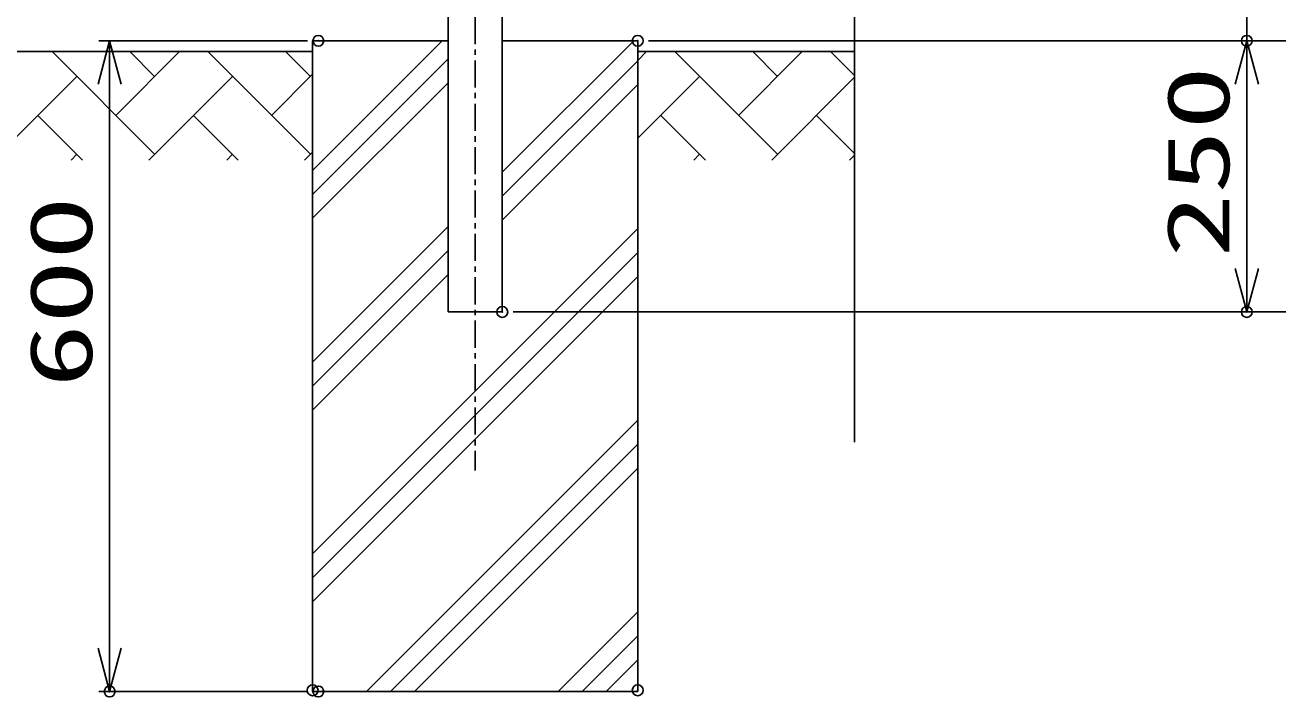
# Model space of a CAD drawing. Units: millimetres, scale not verified. Extents: x -4455 to 4455, y -3150 to 3150.
# Drawn here: x 2197 to 3354, y -1467 to -848 of the extents above; entities that cross this region are included whole.
import ezdxf
from ezdxf.enums import TextEntityAlignment as Align

# ---------------------------------------------------------------- set-up
doc = ezdxf.new("R2010")
doc.units = ezdxf.units.MM
doc.header["$LTSCALE"] = 20
doc.header["$PDMODE"] = 32
doc.header["$PDSIZE"] = 10
doc.linetypes.add('USER1', pattern=[2, 1.25, -0.25, 0.25, -0.25])
for name, color, linetype, lineweight in [('0-4_外形線', 7, 'Continuous', 25), ('0-5_寸法線', 4, 'Continuous', 25), ('0-6_寸法', 4, 'Continuous', 25), ('0-8_EXTCNT-L', 4, 'Continuous', 25), ('0-9_LAYER04', 1, 'USER1', 25), ('0-F_ハッチング', 4, 'Continuous', 25)]:
    doc.layers.add(name, color=color, linetype=linetype, lineweight=lineweight)
doc.layers.add('0-7_DEFPOINTS', color=7, linetype='Continuous')
doc.styles.add('ＭＳ ゴシック', font='')
doc.styles.get('ＭＳ ゴシック').set_extended_font_data('MS Gothic')

# ---------------------------------------------------------------- blocks, each defined once
blk = doc.blocks.new('_Open30')
at = {"layer": '0-6_寸法'}
blk.add_line((0, 0), (-20, 0), dxfattribs=at)
blk.add_lwpolyline([(-20, 5.36), (0, 0), (-20, -5.36)], dxfattribs=at)

msp = doc.modelspace()

# ---------------------------------------------------------------- linework, layer by layer
at = {"layer": '0-4_外形線'}
for p, q in [((2587.82, 562.71), (2587.82, -1112.29)), ((2637.82, -1112.29), (2637.82, 562.71)), ((2462.82, -862.29), (2462.82, -1462.29)), ((2462.82, -862.29), (2582.57, -862.29)), ((2587.82, -862.29), (2462.87, -862.29)), ((2762.77, -862.29), (2637.82, -862.29)), ((2643.07, -862.29), (2762.82, -862.29)), ((2762.82, -862.29), (2762.82, -1462.29)), ((1433.32, -872.29), (2462.82, -872.29)), ((2762.82, -872.29), (2962.82, -872.29)), ((2587.82, -1112.29), (2637.82, -1112.29)), ((2462.82, -1462.29), (2762.82, -1462.29))]:
    msp.add_line(p, q, dxfattribs=at)
at = {"layer": '0-5_寸法線'}
for p, q in [((3324.89, -832.29), (3324.89, -862.29)), ((2458.07, -862.29), (2265.5, -862.29)), ((2772.82, -862.29), (3454.89, -862.29)), ((2772.82, -862.29), (3334.89, -862.29)), ((2772.82, -862.29), (3334.89, -862.29)), ((2275.5, -902.29), (2275.5, -1422.29)), ((3324.89, -902.29), (3324.89, -1072.29)), ((3324.89, -902.29), (3324.89, -942.29)), ((2647.82, -1112.29), (3574.89, -1112.29)), ((2647.82, -1112.29), (3334.89, -1112.29)), ((2458.07, -1462.29), (2265.5, -1462.29))]:
    msp.add_line(p, q, dxfattribs=at)
at = {"layer": '0-7_DEFPOINTS'}
for p in [(2468.07, -862.29), (2762.82, -862.29), (3324.89, -862.29), (2637.82, -1112.29), (3324.89, -1112.29), (2462.82, -1461.21), (2762.82, -1461.21), (2275.5, -1462.29), (2468.07, -1462.29)]:
    msp.add_point(p, dxfattribs=at)
at = {"layer": '0-8_EXTCNT-L'}
msp.add_line((2962.82, 709.29), (2962.82, -1232.51), dxfattribs=at)
at = {"layer": '0-9_LAYER04'}
msp.add_line((2612.82, 599.69), (2612.82, -1258.55), dxfattribs=at)
at = {"layer": '0-F_ハッチング'}
for p, q in [((2462.82, -981.76), (2582.29, -862.29)), ((2637.82, -983.54), (2759.07, -862.29)), ((2317.01, -966.96), (2222.35, -872.29)), ((2281.09, -931.04), (2339.84, -872.29)), ((2317.01, -895.11), (2294.19, -872.29)), ((2460.7, -966.96), (2366.03, -872.29)), ((2460.7, -895.11), (2437.87, -872.29)), ((2762.82, -880.36), (2770.89, -872.29)), ((2891.75, -966.96), (2797.08, -872.29)), ((2855.83, -931.04), (2914.58, -872.29)), ((2891.75, -895.11), (2868.92, -872.29)), ((2962.82, -894.34), (2940.77, -872.29)), ((2462.82, -1003.86), (2587.82, -878.86)), ((2637.82, -1005.63), (2762.82, -880.63)), ((2168, -972.29), (2245.17, -895.11)), ((2311.68, -972.29), (2388.86, -895.11)), ((2424.78, -931.04), (2462.82, -892.99)), ((2462.82, -1025.96), (2587.82, -900.96)), ((2762.82, -952.2), (2819.91, -895.11)), ((2886.42, -972.29), (2962.82, -895.89)), ((2637.82, -1027.73), (2762.82, -902.73)), ((2250.5, -972.29), (2209.25, -931.04)), ((2394.19, -972.29), (2352.93, -931.04)), ((2825.24, -972.29), (2783.99, -931.04)), ((2962.82, -966.18), (2927.67, -931.04)), ((2239.84, -972.29), (2245.17, -966.96)), ((2383.52, -972.29), (2388.86, -966.96)), ((2455.36, -972.29), (2462.82, -964.84)), ((2814.58, -972.29), (2819.91, -966.96)), ((2958.26, -972.29), (2962.82, -967.73)), ((2462.82, -1158.54), (2587.82, -1033.54)), ((2462.82, -1335.31), (2762.82, -1035.31)), ((2462.82, -1180.63), (2587.82, -1055.63)), ((2462.82, -1357.41), (2762.82, -1057.41)), ((2462.82, -1202.73), (2587.82, -1077.73)), ((2462.82, -1379.51), (2762.82, -1079.51)), ((2512.62, -1462.29), (2762.82, -1212.09)), ((2534.72, -1462.29), (2762.82, -1234.19)), ((2556.81, -1462.29), (2762.82, -1256.29)), ((2689.4, -1462.29), (2762.82, -1388.87)), ((2711.49, -1462.29), (2762.82, -1410.96)), ((2733.59, -1462.29), (2762.82, -1433.06))]:
    msp.add_line(p, q, dxfattribs=at)

# ---------------------------------------------------------------- block references
at = {"layer": '0-5_寸法線', "xscale": 2, "yscale": 2}
for p, rotation in [((2275.5, -862.29), 90), ((3324.89, -862.29), 90), ((3324.89, -862.29), 90), ((3324.89, -1112.29), 270), ((2275.5, -1462.29), 270)]:
    msp.add_blockref('_Open30', p, dxfattribs=dict(at, rotation=rotation))

# ---------------------------------------------------------------- texts
at = {"layer": '0-5_寸法線', "color": 2, "style": 'ＭＳ ゴシック', "width": 1.5}
for s, p in [('250', (3326, -1062.29)), ('600', (2276.6, -1182.29))]:
    msp.add_text(s, height=57.77, rotation=90, dxfattribs=at).set_placement(p, align=Align.BOTTOM_LEFT)

doc.saveas('drawing.dxf')
